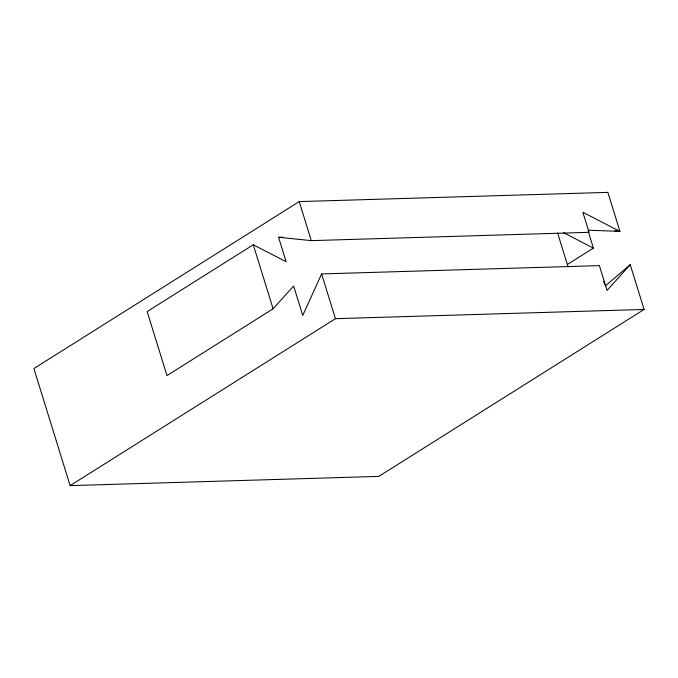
<?xml version="1.0" encoding="UTF-8"?>
<svg xmlns="http://www.w3.org/2000/svg" width="678" height="678" viewBox="0 0 678 678"><rect width="100%" height="100%" fill="white"/><g stroke="black" fill="none" stroke-linecap="round" stroke-linejoin="round"><path stroke-width="1.02" d="M588.657 230.206L619.938 231.401L607.861 192.374L299.21 201.603L33.9 368.552L70.139 485.626L378.79 476.397L644.1 309.448L630.243 264.7L607.064 290.438L599.386 265.623L321.601 273.929L302.752 315.44L293.633 285.997L273.098 308.804L166.974 375.587L147.151 311.549L253.275 244.766L286.116 261.716L278.556 237.275L282.777 237.147M605.395 285.913L630.243 264.7M70.139 485.626L335.449 318.677L644.1 309.448M567.545 264.369L593.411 248.097L588.131 231.054M278.556 237.275L311.295 240.631L589.072 232.325L582.868 212.273L619.938 231.401L614.827 230.876M563.749 232.791L593.411 248.097M603.717 281.387L604.64 284.37M557.579 232.978L568.122 267.047M299.21 201.603L311.295 240.631M321.601 273.929L335.449 318.677M253.275 244.766L273.098 308.804"/></g></svg>
